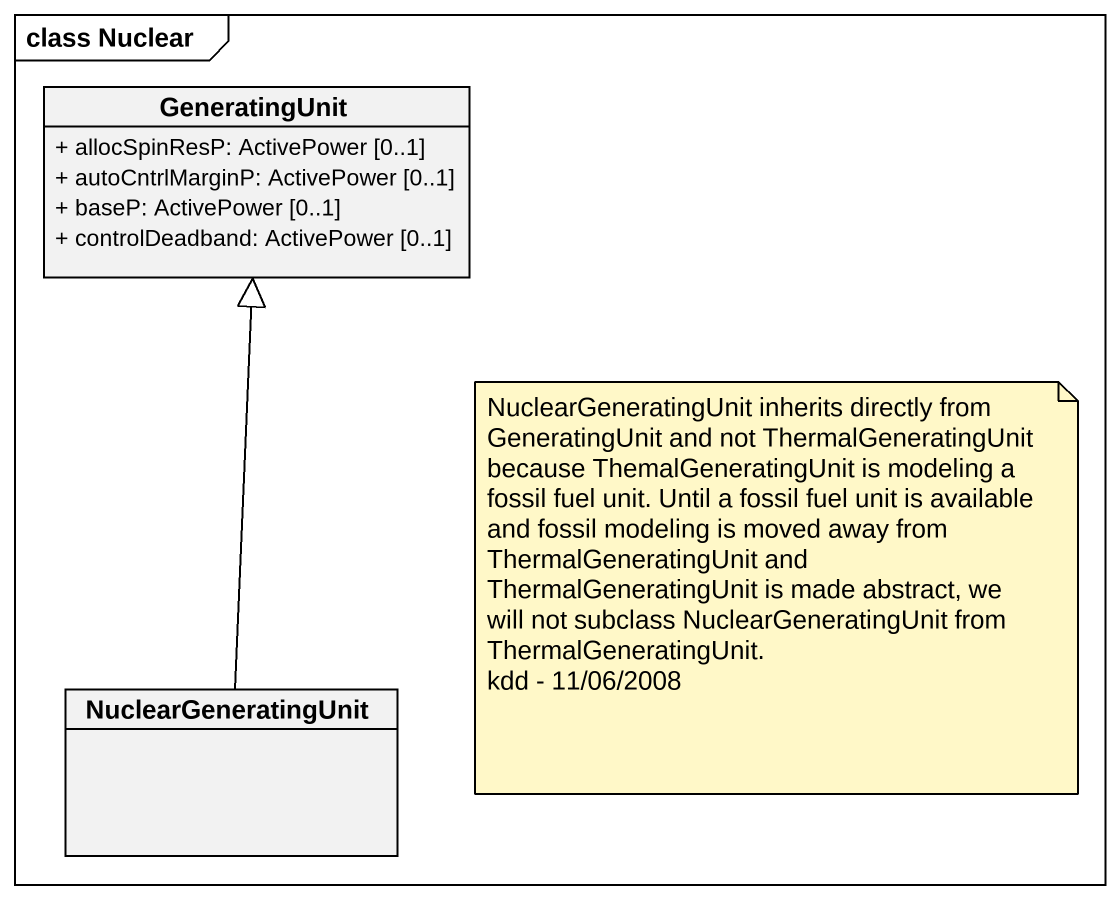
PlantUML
@startuml
mainframe class Nuclear
hide circle
hide empty members
skinparam classAttributeIconSize 0
class GeneratingUnit {
  + allocSpinResP: ActivePower [0..1]
  + autoCntrlMarginP: ActivePower [0..1]
  + baseP: ActivePower [0..1]
  + controlDeadband: ActivePower [0..1]
}
class NuclearGeneratingUnit
NuclearGeneratingUnit -up-|> GeneratingUnit
note as N1
  NuclearGeneratingUnit inherits directly from GeneratingUnit and not ThermalGeneratingUnit because ThemalGeneratingUnit is modeling a fossil fuel unit. Until a fossil fuel unit is available and fossil modeling is moved away from ThermalGeneratingUnit and ThermalGeneratingUnit is made abstract, we will not subclass NuclearGeneratingUnit from ThermalGeneratingUnit.
  kdd - 11/06/2008
end note
@enduml
